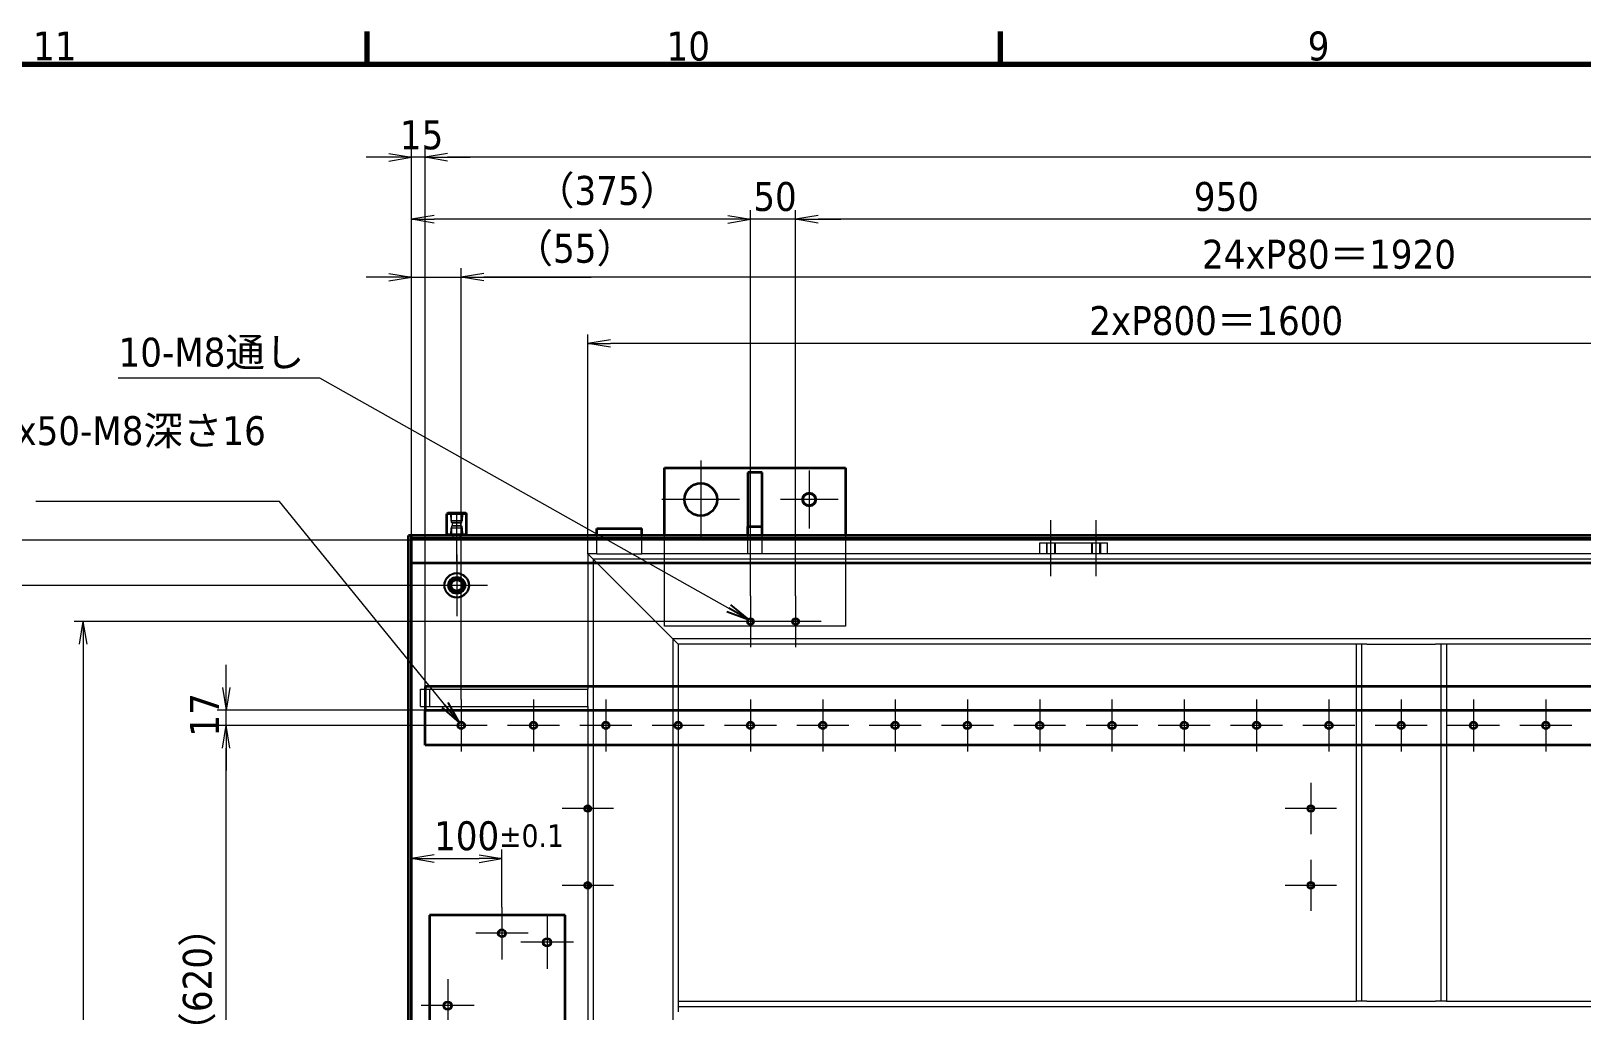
# Model space of a CAD drawing. Header units: millimetres. Extents: x -405 to 8410, y -405 to 5940.
# Drawn here: x 1030 to 2746, y 4692 to 5777 of the extents above; entities that cross this region are included whole.
import ezdxf

# ---------------------------------------------------------------- set-up
doc = ezdxf.new("R2010")
doc.units = ezdxf.units.MM
doc.header["$LTSCALE"] = 10
for name, color, linetype, lineweight in [('Border (ISO)', 7, 'Continuous', 70), ('Center Mark (ISO)', 7, 'Continuous', 5), ('Centerline (ISO)', 7, 'Continuous', 5), ('Dimension (ISO)', 7, 'Continuous', 25), ('Hidden (ISO)', 7, 'Continuous', 5), ('Symbol (ISO)', 7, 'Continuous', 25), ('Visible (ISO)', 7, 'Continuous', 35), ('Visible Narrow (ISO)', 7, 'Continuous', 5)]:
    doc.layers.add(name, color=color, linetype=linetype, lineweight=lineweight)
doc.styles.add('MX_NOTE_STANDARD', font='tahoma.ttf')
doc.styles.add('Note Text (JIS)', font='tahoma.ttf')
doc.dimstyles.new('Default (JIS)', dxfattribs={"dimscale": 10, "dimtxt": 3.2, "dimasz": 2.5, "dimexe": 1, "dimexo": 0, "dimgap": 0.8, "dimtad": 1, "dimrnd": 1e-08, "dimdsep": 46, "dimtxsty": 'Note Text (JIS)', "dimblk": 'OPEN', "dimcen": 0.09, "dimdle": 10, "dimclrd": 7, "dimclre": 7, "dimclrt": 256, "dimadec": 0, "dimazin": 2, "dimtfac": 0.78125, "dimtmove": 0, "dimatfit": 3, "dimldrblk": 'OPEN', "dimfxl": 1, "dimtolj": 1, "dimtzin": 0, "dimlwd": 0, "dimlwe": 0, "dimarcsym": 0})
doc.dimstyles.new('Default (JIS)$7', dxfattribs={"dimscale": 10, "dimtxt": 3.2, "dimasz": 2.5, "dimexe": 1, "dimexo": 0, "dimgap": 0.8, "dimtad": 1, "dimrnd": 1e-08, "dimdsep": 46, "dimtxsty": 'Note Text (JIS)', "dimblk": 'OPEN', "dimcen": 0.09, "dimdle": 10, "dimclrd": 256, "dimclre": 7, "dimclrt": 256, "dimadec": 0, "dimazin": 2, "dimtfac": 0.78125, "dimtmove": 0, "dimatfit": 3, "dimldrblk": 'OPEN', "dimfxl": 1, "dimtolj": 1, "dimtzin": 0, "dimlwd": 0, "dimlwe": 0, "dimarcsym": 0})

# ---------------------------------------------------------------- blocks, each defined once
blk = doc.blocks.new('図面枠 既定の図面枠')
at = {"layer": 'Border (ISO)'}
for p, q in [((140.17, 574), (140.17, 577.6)), ((210.25, 574), (210.25, 577.6))]:
    blk.add_line(p, q, dxfattribs=at)
at = {"layer": 'Border (ISO)', "flags": 128}
blk.add_lwpolyline([(20, 20), (20, 574), (821, 574), (821, 20), (20, 20)], dxfattribs=at)
at = {"layer": 'Border (ISO)', "char_height": 3.2, "attachment_point": 7, "style": 'MX_NOTE_STANDARD'}
for s, insert in [('11', (103.2, 574.4)), ('10', (173.29, 574.33)), ('9', (244.23, 574.34))]:
    blk.add_mtext(s, dxfattribs=dict(at, insert=insert))
blk = doc.blocks.new('_Open')
at = {"color": 0, "linetype": 'ByBlock', "lineweight": -2}
for p, q in [((-1, 0.167), (0, 0)), ((-1, -0.167), (0, 0)), ((0, 0), (-1, 0))]:
    blk.add_line(p, q, dxfattribs=at)
blk = doc.blocks.new('*D31')
at = {"layer": 'Defpoints', "color": 0, "linetype": 'Continuous', "transparency": 16777216}
for p in [(1465.7, 5636.9), (1465.7, 5051.1), (5425.7, 5051.1)]:
    blk.add_point(p, dxfattribs=at)
at = {"layer": 'Dimension (ISO)', "color": 7, "linetype": 'Continuous', "lineweight": 0, "transparency": 16777216}
for p, q in [((1465.7, 5051.1), (1465.7, 5646.9)), ((5425.7, 5051.1), (5425.7, 5646.9)), ((5400.7, 5636.9), (1490.7, 5636.9))]:
    blk.add_line(p, q, dxfattribs=at)
at = {"layer": 'Dimension (ISO)', "color": 7, "linetype": 'Continuous', "lineweight": 0, "transparency": 16777216, "xscale": 25, "yscale": 25, "zscale": 25, "rotation": 180}
blk.add_blockref('_Open', (1465.7, 5636.9), dxfattribs=at)
at = {"layer": 'Dimension (ISO)', "color": 7, "linetype": 'Continuous', "lineweight": 0, "transparency": 16777216, "xscale": 25, "yscale": 25, "zscale": 25}
blk.add_blockref('_Open', (5425.7, 5636.9), dxfattribs=at)
at = {"layer": 'Dimension (ISO)', "linetype": 'Continuous', "lineweight": 5, "transparency": 16777216, "insert": (3399.6, 5678.3), "char_height": 32, "attachment_point": 1, "style": 'Note Text (JIS)'}
blk.add_mtext('\\A1;3960', dxfattribs=at)
blk = doc.blocks.new('*D32')
at = {"layer": 'Defpoints', "color": 0, "linetype": 'Continuous', "transparency": 16777216}
for p in [(1450.7, 5636.9), (1450.7, 5218.1), (1465.7, 5051.1)]:
    blk.add_point(p, dxfattribs=at)
at = {"layer": 'Dimension (ISO)', "color": 7, "linetype": 'Continuous', "lineweight": 0, "transparency": 16777216}
for p, q in [((1450.7, 5218.1), (1450.7, 5646.9)), ((1465.7, 5051.1), (1465.7, 5646.9)), ((1425.7, 5636.9), (1400.7, 5636.9)), ((1465.7, 5636.9), (1450.7, 5636.9)), ((1490.7, 5636.9), (1515.7, 5636.9))]:
    blk.add_line(p, q, dxfattribs=at)
at = {"layer": 'Dimension (ISO)', "color": 7, "linetype": 'Continuous', "lineweight": 0, "transparency": 16777216, "xscale": 25, "yscale": 25, "zscale": 25}
blk.add_blockref('_Open', (1450.7, 5636.9), dxfattribs=at)
at = {"layer": 'Dimension (ISO)', "color": 7, "linetype": 'Continuous', "lineweight": 0, "transparency": 16777216, "xscale": 25, "yscale": 25, "zscale": 25, "rotation": 180}
blk.add_blockref('_Open', (1465.7, 5636.9), dxfattribs=at)
at = {"layer": 'Dimension (ISO)', "linetype": 'Continuous', "lineweight": 5, "transparency": 16777216, "insert": (1437.8, 5677.7), "char_height": 32, "attachment_point": 1, "style": 'Note Text (JIS)'}
blk.add_mtext('\\A1;15', dxfattribs=at)
blk = doc.blocks.new('*D39')
at = {"layer": 'Defpoints', "color": 0, "linetype": 'Continuous', "transparency": 16777216}
for p in [(1875.7, 5568.2), (1875.7, 5151.5), (2825.7, 5151.5)]:
    blk.add_point(p, dxfattribs=at)
at = {"layer": 'Dimension (ISO)', "color": 7, "linetype": 'Continuous', "lineweight": 0, "transparency": 16777216}
for p, q in [((1875.7, 5151.5), (1875.7, 5578.2)), ((2825.7, 5151.5), (2825.7, 5578.2)), ((2800.7, 5568.2), (1900.7, 5568.2))]:
    blk.add_line(p, q, dxfattribs=at)
at = {"layer": 'Dimension (ISO)', "color": 7, "linetype": 'Continuous', "lineweight": 0, "transparency": 16777216, "xscale": 25, "yscale": 25, "zscale": 25, "rotation": 180}
blk.add_blockref('_Open', (1875.7, 5568.2), dxfattribs=at)
at = {"layer": 'Dimension (ISO)', "color": 7, "linetype": 'Continuous', "lineweight": 0, "transparency": 16777216, "xscale": 25, "yscale": 25, "zscale": 25}
blk.add_blockref('_Open', (2825.7, 5568.2), dxfattribs=at)
at = {"layer": 'Dimension (ISO)', "linetype": 'Continuous', "lineweight": 5, "transparency": 16777216, "insert": (2316.3, 5609.5), "char_height": 32, "attachment_point": 1, "style": 'Note Text (JIS)'}
blk.add_mtext('\\A1;950', dxfattribs=at)
blk = doc.blocks.new('*D40')
at = {"layer": 'Defpoints', "color": 0, "linetype": 'Continuous', "transparency": 16777216}
for p in [(1825.7, 5568.2), (1825.7, 5151.5), (1875.7, 5151.5)]:
    blk.add_point(p, dxfattribs=at)
at = {"layer": 'Dimension (ISO)', "color": 7, "linetype": 'Continuous', "lineweight": 0, "transparency": 16777216}
for p, q in [((1825.7, 5151.5), (1825.7, 5578.2)), ((1875.7, 5151.5), (1875.7, 5578.2)), ((1800.7, 5568.2), (1775.7, 5568.2)), ((1875.7, 5568.2), (1825.7, 5568.2)), ((1900.7, 5568.2), (1925.7, 5568.2))]:
    blk.add_line(p, q, dxfattribs=at)
at = {"layer": 'Dimension (ISO)', "color": 7, "linetype": 'Continuous', "lineweight": 0, "transparency": 16777216, "xscale": 25, "yscale": 25, "zscale": 25}
blk.add_blockref('_Open', (1825.7, 5568.2), dxfattribs=at)
at = {"layer": 'Dimension (ISO)', "color": 7, "linetype": 'Continuous', "lineweight": 0, "transparency": 16777216, "xscale": 25, "yscale": 25, "zscale": 25, "rotation": 180}
blk.add_blockref('_Open', (1875.7, 5568.2), dxfattribs=at)
at = {"layer": 'Dimension (ISO)', "linetype": 'Continuous', "lineweight": 5, "transparency": 16777216, "insert": (1828.9, 5609.5), "char_height": 32, "attachment_point": 1, "style": 'Note Text (JIS)'}
blk.add_mtext('\\A1;50', dxfattribs=at)
blk = doc.blocks.new('*D41')
at = {"layer": 'Defpoints', "color": 0, "linetype": 'Continuous', "transparency": 16777216}
for p in [(1450.7, 5568.2), (1450.7, 5218.1), (1825.7, 5151.5)]:
    blk.add_point(p, dxfattribs=at)
at = {"layer": 'Dimension (ISO)', "color": 7, "linetype": 'Continuous', "lineweight": 0, "transparency": 16777216}
for p, q in [((1450.7, 5218.1), (1450.7, 5578.2)), ((1825.7, 5151.5), (1825.7, 5578.2)), ((1800.7, 5568.2), (1475.7, 5568.2))]:
    blk.add_line(p, q, dxfattribs=at)
at = {"layer": 'Dimension (ISO)', "color": 7, "linetype": 'Continuous', "lineweight": 0, "transparency": 16777216, "xscale": 25, "yscale": 25, "zscale": 25, "rotation": 180}
blk.add_blockref('_Open', (1450.7, 5568.2), dxfattribs=at)
at = {"layer": 'Dimension (ISO)', "color": 7, "linetype": 'Continuous', "lineweight": 0, "transparency": 16777216, "xscale": 25, "yscale": 25, "zscale": 25}
blk.add_blockref('_Open', (1825.7, 5568.2), dxfattribs=at)
at = {"layer": 'Dimension (ISO)', "linetype": 'Continuous', "lineweight": 5, "transparency": 16777216, "insert": (1587.4, 5616.2), "char_height": 32, "attachment_point": 1, "style": 'Note Text (JIS)'}
blk.add_mtext('\\A1;\\fTahoma|b0|i0;（375）', dxfattribs=at)
blk = doc.blocks.new('*D45')
at = {"layer": 'Defpoints', "color": 0, "linetype": 'Continuous', "transparency": 16777216}
for p in [(1505.7, 5504.2), (1505.7, 5036.9), (3425.7, 5036.9)]:
    blk.add_point(p, dxfattribs=at)
at = {"layer": 'Dimension (ISO)', "color": 7, "linetype": 'Continuous', "lineweight": 0, "transparency": 16777216}
for p, q in [((1505.7, 5036.9), (1505.7, 5514.2)), ((3425.7, 5036.9), (3425.7, 5514.2)), ((3400.7, 5504.2), (1530.7, 5504.2))]:
    blk.add_line(p, q, dxfattribs=at)
at = {"layer": 'Dimension (ISO)', "color": 7, "linetype": 'Continuous', "lineweight": 0, "transparency": 16777216, "xscale": 25, "yscale": 25, "zscale": 25, "rotation": 180}
blk.add_blockref('_Open', (1505.7, 5504.2), dxfattribs=at)
at = {"layer": 'Dimension (ISO)', "color": 7, "linetype": 'Continuous', "lineweight": 0, "transparency": 16777216, "xscale": 25, "yscale": 25, "zscale": 25}
blk.add_blockref('_Open', (3425.7, 5504.2), dxfattribs=at)
at = {"layer": 'Dimension (ISO)', "linetype": 'Continuous', "lineweight": 5, "transparency": 16777216, "insert": (2325.4, 5545.6), "char_height": 32, "attachment_point": 1, "style": 'Note Text (JIS)'}
blk.add_mtext('\\A1;\\fTahoma|b0|i0;24xP80＝1920', dxfattribs=at)
blk = doc.blocks.new('*D46')
at = {"layer": 'Defpoints', "color": 0, "linetype": 'Continuous', "transparency": 16777216}
for p in [(1450.7, 5504.2), (1450.7, 5218.1), (1505.7, 5036.9)]:
    blk.add_point(p, dxfattribs=at)
at = {"layer": 'Dimension (ISO)', "color": 7, "linetype": 'Continuous', "lineweight": 0, "transparency": 16777216}
for p, q in [((1450.7, 5218.1), (1450.7, 5514.2)), ((1505.7, 5036.9), (1505.7, 5514.2)), ((1425.7, 5504.2), (1400.7, 5504.2)), ((1450.7, 5504.2), (1505.7, 5504.2)), ((1530.7, 5504.2), (1649.4, 5504.2))]:
    blk.add_line(p, q, dxfattribs=at)
at = {"layer": 'Dimension (ISO)', "color": 7, "linetype": 'Continuous', "lineweight": 0, "transparency": 16777216, "xscale": 25, "yscale": 25, "zscale": 25}
blk.add_blockref('_Open', (1450.7, 5504.2), dxfattribs=at)
at = {"layer": 'Dimension (ISO)', "color": 7, "linetype": 'Continuous', "lineweight": 0, "transparency": 16777216, "xscale": 25, "yscale": 25, "zscale": 25, "rotation": 180}
blk.add_blockref('_Open', (1505.7, 5504.2), dxfattribs=at)
at = {"layer": 'Dimension (ISO)', "linetype": 'Continuous', "lineweight": 5, "transparency": 16777216, "insert": (1563.7, 5552.2), "char_height": 32, "attachment_point": 1, "style": 'Note Text (JIS)'}
blk.add_mtext('\\A1;\\fTahoma|b0|i0;（55）', dxfattribs=at)
blk = doc.blocks.new('*D73')
at = {"layer": 'Defpoints', "color": 0, "linetype": 'Continuous', "transparency": 16777216}
for p in [(1005.2, 5213.1), (1450.7, 5213.1), (1466.7, 5163.1)]:
    blk.add_point(p, dxfattribs=at)
at = {"layer": 'Dimension (ISO)', "color": 7, "linetype": 'Continuous', "lineweight": 0, "transparency": 16777216}
for p, q in [((1005.2, 5238.1), (1005.2, 5263.1)), ((1450.7, 5213.1), (995.2, 5213.1)), ((1005.2, 5163.1), (1005.2, 5213.1)), ((1466.7, 5163.1), (995.2, 5163.1)), ((1005.2, 5138.1), (1005.2, 5113.1))]:
    blk.add_line(p, q, dxfattribs=at)
at = {"layer": 'Dimension (ISO)', "color": 7, "linetype": 'Continuous', "lineweight": 0, "transparency": 16777216, "xscale": 25, "yscale": 25, "zscale": 25}
for p, rotation in [((1005.2, 5213.1), 270), ((1005.2, 5163.1), 90)]:
    blk.add_blockref('_Open', p, dxfattribs=dict(at, rotation=rotation))
at = {"layer": 'Dimension (ISO)', "linetype": 'Continuous', "lineweight": 5, "transparency": 16777216, "insert": (963.9, 5166.3), "char_height": 32, "attachment_point": 1, "rotation": 90, "style": 'Note Text (JIS)'}
blk.add_mtext('\\A1;50', dxfattribs=at)
blk = doc.blocks.new('*D74')
at = {"layer": 'Defpoints', "color": 0, "linetype": 'Continuous', "transparency": 16777216}
for p in [(1466.7, 5163.1), (1005.2, 4143.1), (1466.7, 4143.1)]:
    blk.add_point(p, dxfattribs=at)
at = {"layer": 'Dimension (ISO)', "color": 7, "linetype": 'Continuous', "lineweight": 0, "transparency": 16777216}
for p, q in [((1466.7, 5163.1), (995.2, 5163.1)), ((1005.2, 5138.1), (1005.2, 4168.1)), ((1466.7, 4143.1), (995.2, 4143.1))]:
    blk.add_line(p, q, dxfattribs=at)
at = {"layer": 'Dimension (ISO)', "color": 7, "linetype": 'Continuous', "lineweight": 0, "transparency": 16777216, "xscale": 25, "yscale": 25, "zscale": 25}
for p, rotation in [((1005.2, 5163.1), 90), ((1005.2, 4143.1), 270)]:
    blk.add_blockref('_Open', p, dxfattribs=dict(at, rotation=rotation))
at = {"layer": 'Dimension (ISO)', "linetype": 'Continuous', "lineweight": 5, "transparency": 16777216, "insert": (963.8, 4623.4), "char_height": 32, "attachment_point": 1, "rotation": 90, "style": 'Note Text (JIS)'}
blk.add_mtext('\\A1;1020', dxfattribs=at)
blk = doc.blocks.new('*D76')
at = {"layer": 'Defpoints', "color": 0, "linetype": 'Continuous', "transparency": 16777216}
for p in [(1797.4, 5123.1), (1087.5, 4093.1), (1450.7, 4093.1)]:
    blk.add_point(p, dxfattribs=at)
at = {"layer": 'Dimension (ISO)', "color": 7, "linetype": 'Continuous', "lineweight": 0, "transparency": 16777216}
for p, q in [((1797.4, 5123.1), (1077.5, 5123.1)), ((1087.5, 5098.1), (1087.5, 4118.1)), ((1450.7, 4093.1), (1077.5, 4093.1))]:
    blk.add_line(p, q, dxfattribs=at)
at = {"layer": 'Dimension (ISO)', "color": 7, "linetype": 'Continuous', "lineweight": 0, "transparency": 16777216, "xscale": 25, "yscale": 25, "zscale": 25}
for p, rotation in [((1087.5, 5123.1), 90), ((1087.5, 4093.1), 270)]:
    blk.add_blockref('_Open', p, dxfattribs=dict(at, rotation=rotation))
at = {"layer": 'Dimension (ISO)', "linetype": 'Continuous', "lineweight": 5, "transparency": 16777216, "insert": (1046.2, 4578.4), "char_height": 32, "attachment_point": 1, "rotation": 90, "style": 'Note Text (JIS)'}
blk.add_mtext('\\A1;1030', dxfattribs=at)
blk = doc.blocks.new('*D81')
at = {"layer": 'Defpoints', "color": 0, "linetype": 'Continuous', "transparency": 16777216}
for p in [(1245.7, 5008.1), (1477, 5008.1), (1477.4, 4388.1)]:
    blk.add_point(p, dxfattribs=at)
at = {"layer": 'Dimension (ISO)', "color": 7, "linetype": 'Continuous', "lineweight": 0, "transparency": 16777216}
for p, q in [((1477, 5008.1), (1235.7, 5008.1)), ((1245.7, 4413.1), (1245.7, 4983.1)), ((1477.4, 4388.1), (1235.7, 4388.1))]:
    blk.add_line(p, q, dxfattribs=at)
at = {"layer": 'Dimension (ISO)', "color": 7, "linetype": 'Continuous', "lineweight": 0, "transparency": 16777216, "xscale": 25, "yscale": 25, "zscale": 25}
for p, rotation in [((1245.7, 5008.1), 90), ((1245.7, 4388.1), 270)]:
    blk.add_blockref('_Open', p, dxfattribs=dict(at, rotation=rotation))
at = {"layer": 'Dimension (ISO)', "linetype": 'Continuous', "lineweight": 5, "transparency": 16777216, "insert": (1197.7, 4647.3), "char_height": 32, "attachment_point": 1, "rotation": 90, "style": 'Note Text (JIS)'}
blk.add_mtext('\\A1;\\fTahoma|b0|i0;（620）', dxfattribs=at)
blk = doc.blocks.new('*D82')
at = {"layer": 'Defpoints', "color": 0, "linetype": 'Continuous', "transparency": 16777216}
for p in [(1245.7, 5025.1), (1465.7, 5025.1), (1477, 5008.1)]:
    blk.add_point(p, dxfattribs=at)
at = {"layer": 'Dimension (ISO)', "color": 7, "linetype": 'Continuous', "lineweight": 0, "transparency": 16777216}
for p, q in [((1245.7, 5050.1), (1245.7, 5075.1)), ((1465.7, 5025.1), (1235.7, 5025.1)), ((1245.7, 5008.1), (1245.7, 5025.1)), ((1477, 5008.1), (1235.7, 5008.1)), ((1245.7, 4983.1), (1245.7, 4958.1))]:
    blk.add_line(p, q, dxfattribs=at)
at = {"layer": 'Dimension (ISO)', "color": 7, "linetype": 'Continuous', "lineweight": 0, "transparency": 16777216, "xscale": 25, "yscale": 25, "zscale": 25}
for p, rotation in [((1245.7, 5025.1), 270), ((1245.7, 5008.1), 90)]:
    blk.add_blockref('_Open', p, dxfattribs=dict(at, rotation=rotation))
at = {"layer": 'Dimension (ISO)', "linetype": 'Continuous', "lineweight": 5, "transparency": 16777216, "insert": (1205.6, 4995.8), "char_height": 32, "attachment_point": 1, "rotation": 90, "style": 'Note Text (JIS)'}
blk.add_mtext('\\A1;17', dxfattribs=at)
blk = doc.blocks.new('*D198')
at = {"layer": 'Defpoints', "color": 0, "linetype": 'Continuous', "transparency": 16777216}
for p in [(1645.7, 5430.8), (1645.7, 5198.1), (3245.7, 4859.5)]:
    blk.add_point(p, dxfattribs=at)
at = {"layer": 'Dimension (ISO)', "color": 7, "linetype": 'Continuous', "lineweight": 0, "transparency": 16777216}
for p, q in [((1645.7, 5198.1), (1645.7, 5440.8)), ((3245.7, 4859.5), (3245.7, 5440.8)), ((3220.7, 5430.8), (1670.7, 5430.8))]:
    blk.add_line(p, q, dxfattribs=at)
at = {"layer": 'Dimension (ISO)', "color": 7, "linetype": 'Continuous', "lineweight": 0, "transparency": 16777216, "xscale": 25, "yscale": 25, "zscale": 25, "rotation": 180}
blk.add_blockref('_Open', (1645.7, 5430.8), dxfattribs=at)
at = {"layer": 'Dimension (ISO)', "color": 7, "linetype": 'Continuous', "lineweight": 0, "transparency": 16777216, "xscale": 25, "yscale": 25, "zscale": 25}
blk.add_blockref('_Open', (3245.7, 5430.8), dxfattribs=at)
at = {"layer": 'Dimension (ISO)', "linetype": 'Continuous', "lineweight": 5, "transparency": 16777216, "insert": (2200.6, 5472.2), "char_height": 32, "attachment_point": 1, "style": 'Note Text (JIS)'}
blk.add_mtext('\\A1;\\fTahoma|b0|i0;2xP800\\fYu Gothic|b0|i0;＝\\fTahoma|b0|i0;1600', dxfattribs=at)
blk = doc.blocks.new('*D208')
at = {"layer": 'Defpoints', "color": 0, "linetype": 'Continuous', "transparency": 16777216}
for p in [(1450.7, 4867), (1550.7, 4860.8), (1550.7, 4807.1)]:
    blk.add_point(p, dxfattribs=at)
at = {"layer": 'Dimension (ISO)', "color": 7, "linetype": 'Continuous', "lineweight": 0, "transparency": 16777216}
for p, q in [((1475.7, 4860.8), (1525.7, 4860.8)), ((1550.7, 4807.1), (1550.7, 4870.8))]:
    blk.add_line(p, q, dxfattribs=at)
at = {"layer": 'Dimension (ISO)', "color": 7, "linetype": 'Continuous', "lineweight": 0, "transparency": 16777216, "xscale": 25, "yscale": 25, "zscale": 25, "rotation": 180}
blk.add_blockref('_Open', (1450.7, 4860.8), dxfattribs=at)
at = {"layer": 'Dimension (ISO)', "color": 7, "linetype": 'Continuous', "lineweight": 0, "transparency": 16777216, "xscale": 25, "yscale": 25, "zscale": 25}
blk.add_blockref('_Open', (1550.7, 4860.8), dxfattribs=at)
at = {"layer": 'Dimension (ISO)', "linetype": 'Continuous', "lineweight": 5, "transparency": 16777216, "insert": (1475.7, 4902.1), "char_height": 32, "attachment_point": 1, "style": 'Note Text (JIS)'}
blk.add_mtext('\\A1;100{\\H25;±0.1}', dxfattribs=at)

msp = doc.modelspace()

# ---------------------------------------------------------------- linework, layer by layer
at = {"layer": 'Center Mark (ISO)', "linetype": 'Continuous'}
for p, q in [((1770.721, 5301.148), (1770.721, 5215.148)), ((1890.721, 5290.066), (1890.721, 5226.231)), ((1813.721, 5258.148), (1727.721, 5258.148)), ((1922.638, 5258.148), (1858.803, 5258.148)), ((1500.721, 5197.148), (1500.721, 5129.148)), ((1534.721, 5163.148), (1466.721, 5163.148)), ((1825.721, 5151.472), (1825.721, 5094.825)), ((1875.721, 5151.472), (1875.721, 5094.825)), ((1854.044, 5123.148), (1797.397, 5123.148)), ((1904.044, 5123.148), (1847.397, 5123.148)), ((1505.721, 5036.878), (1505.721, 4979.419)), ((1585.721, 5036.878), (1585.721, 4979.419)), ((1665.721, 5036.878), (1665.721, 4979.419)), ((1745.721, 5036.878), (1745.721, 4979.419)), ((1825.721, 5036.878), (1825.721, 4979.419)), ((1905.721, 5036.878), (1905.721, 4979.419)), ((1985.721, 5036.878), (1985.721, 4979.419)), ((2065.721, 5036.878), (2065.721, 4979.419)), ((2145.721, 5036.878), (2145.721, 4979.419)), ((2225.721, 5036.878), (2225.721, 4979.419)), ((2305.721, 5036.878), (2305.721, 4979.419)), ((2385.721, 5036.878), (2385.721, 4979.419)), ((2465.721, 5036.878), (2465.721, 4979.419)), ((2545.721, 5036.878), (2545.721, 4979.419)), ((2625.721, 5036.878), (2625.721, 4979.419)), ((2705.721, 5036.878), (2705.721, 4979.419)), ((1534.45, 5008.148), (1476.991, 5008.148)), ((1614.45, 5008.148), (1556.991, 5008.148)), ((1694.45, 5008.148), (1636.991, 5008.148)), ((1774.45, 5008.148), (1716.991, 5008.148)), ((1854.45, 5008.148), (1796.991, 5008.148)), ((1934.45, 5008.148), (1876.991, 5008.148)), ((2014.45, 5008.148), (1956.991, 5008.148)), ((2094.45, 5008.148), (2036.991, 5008.148)), ((2174.45, 5008.148), (2116.991, 5008.148)), ((2254.45, 5008.148), (2196.991, 5008.148)), ((2334.45, 5008.148), (2276.991, 5008.148)), ((2414.45, 5008.148), (2356.991, 5008.148)), ((2494.45, 5008.148), (2436.991, 5008.148)), ((2574.45, 5008.148), (2516.991, 5008.148)), ((2654.45, 5008.148), (2596.991, 5008.148)), ((2734.45, 5008.148), (2676.991, 5008.148)), ((1645.721, 4944.472), (1645.721, 4887.825)), ((2445.721, 4944.472), (2445.721, 4887.825)), ((1674.044, 4916.148), (1617.397, 4916.148)), ((2474.044, 4916.148), (2417.397, 4916.148)), ((1645.721, 4859.472), (1645.721, 4802.825)), ((2445.721, 4859.472), (2445.721, 4802.825)), ((1674.044, 4831.148), (1617.397, 4831.148)), ((2474.044, 4831.148), (2417.397, 4831.148)), ((1550.721, 4807.148), (1550.721, 4749.148)), ((1600.721, 4797.336), (1600.721, 4738.96)), ((1579.721, 4778.148), (1521.721, 4778.148)), ((1629.909, 4768.148), (1571.533, 4768.148)), ((1490.721, 4727.336), (1490.721, 4668.96)), ((1519.909, 4698.148), (1461.533, 4698.148))]:
    msp.add_line(p, q, dxfattribs=at)
at = {"layer": 'Centerline (ISO)', "linetype": 'Continuous'}
for p, q in [((1500.721, 5189.948), (1500.721, 5243.148)), ((2158.221, 5173.148), (2158.221, 5235.148)), ((2208.221, 5173.148), (2208.221, 5235.148))]:
    msp.add_line(p, q, dxfattribs=at)
at = {"layer": 'Hidden (ISO)'}
for p, q in [((1494.838, 5242.265), (1493.955, 5243.148)), ((1493.982, 5242.265), (1494.228, 5234.394)), ((1507.214, 5234.394), (1494.228, 5234.394)), ((1506.603, 5242.265), (1494.838, 5242.265)), ((1495.133, 5232.831), (1494.838, 5242.265)), ((1506.308, 5232.831), (1506.603, 5242.265)), ((1506.603, 5242.265), (1507.487, 5243.148)), ((1507.214, 5234.394), (1507.459, 5242.265)), ((1494.838, 5219.032), (1493.955, 5218.148)), ((1494.228, 5226.902), (1493.982, 5219.032)), ((1494.228, 5226.902), (1507.214, 5226.902)), ((1495.133, 5228.466), (1494.838, 5219.032)), ((1506.603, 5219.032), (1494.838, 5219.032)), ((1506.308, 5232.831), (1495.133, 5232.831)), ((1496.121, 5232.261), (1495.133, 5232.831)), ((1496.121, 5229.036), (1495.133, 5228.466)), ((1506.308, 5228.466), (1495.133, 5228.466)), ((1496.121, 5232.261), (1505.321, 5232.261)), ((1496.121, 5229.036), (1496.121, 5232.261)), ((1505.321, 5229.036), (1496.121, 5229.036)), ((1496.721, 5214.948), (1496.721, 5218.148)), ((1504.721, 5214.948), (1504.721, 5218.148)), ((1505.321, 5232.261), (1506.308, 5232.831)), ((1505.321, 5229.036), (1505.321, 5232.261)), ((1505.321, 5229.036), (1506.308, 5228.466)), ((1506.308, 5228.466), (1506.603, 5219.032)), ((1506.603, 5219.032), (1507.487, 5218.148)), ((1507.459, 5219.032), (1507.214, 5226.902)), ((1655.721, 5198.148), (1655.721, 5218.148)), ((1705.721, 5198.148), (1705.721, 5218.148)), ((1730.721, 5118.148), (1730.721, 5218.148)), ((1822.721, 5198.148), (1822.721, 5218.148)), ((1838.721, 5198.148), (1838.721, 5218.148)), ((1930.721, 5218.148), (1930.721, 5118.148)), ((1450.721, 5213.148), (1447.521, 5213.148)), ((5440.721, 5213.148), (1450.721, 5213.148)), ((2145.721, 5210.148), (2220.721, 5210.148)), ((2145.721, 5198.148), (2145.721, 5210.148)), ((2153.221, 5210.148), (2153.221, 5198.148)), ((2154.033, 5198.148), (2154.033, 5210.148)), ((2162.409, 5198.148), (2162.409, 5210.148)), ((2163.221, 5198.148), (2163.221, 5210.148)), ((2203.221, 5210.148), (2203.221, 5198.148)), ((2204.033, 5198.148), (2204.033, 5210.148)), ((2212.409, 5198.148), (2212.409, 5210.148)), ((2213.221, 5198.148), (2213.221, 5210.148)), ((2220.721, 5198.148), (2220.721, 5210.148)), ((1657.721, 5186.148), (1645.721, 5198.148)), ((1655.721, 5198.148), (1645.721, 5198.148)), ((1645.721, 5198.148), (1645.721, 5048.148)), ((1645.721, 5198.148), (1657.721, 5186.148)), ((5239.721, 5192.148), (1651.721, 5192.148)), ((1651.721, 5192.148), (1651.721, 4114.148)), ((1655.721, 5198.148), (1705.721, 5198.148)), ((1657.721, 5186.148), (1733.721, 5110.148)), ((1733.721, 5110.148), (1657.721, 5186.148)), ((1822.721, 5198.148), (1705.721, 5198.148)), ((1838.721, 5198.148), (1822.721, 5198.148)), ((2890.721, 5198.148), (1838.721, 5198.148)), ((1930.721, 5118.148), (1730.721, 5118.148)), ((1745.721, 5098.148), (1733.721, 5110.148)), ((1733.721, 5110.148), (1745.721, 5098.148)), ((5151.721, 5104.148), (1739.721, 5104.148)), ((1739.721, 5104.148), (1739.721, 4202.148)), ((2495.721, 5098.148), (1745.721, 5098.148)), ((1745.721, 5098.148), (1745.721, 4703.148)), ((2495.721, 5098.148), (2495.721, 4703.148)), ((2507.721, 5098.148), (2495.721, 5098.148)), ((2501.721, 5098.148), (2501.721, 4703.148)), ((2507.721, 5098.148), (2583.721, 5098.148)), ((2595.721, 5098.148), (2583.721, 5098.148)), ((2589.721, 5098.148), (2589.721, 4703.148)), ((3395.721, 5098.148), (2595.721, 5098.148)), ((2595.721, 5098.148), (2595.721, 4703.148)), ((1460.721, 5048.148), (1645.721, 5048.148)), ((1460.721, 5029.148), (1460.721, 5048.148)), ((1470.721, 5048.148), (1470.721, 5029.148)), ((1645.721, 5029.148), (1645.721, 5048.148)), ((1460.721, 5029.148), (1645.721, 5029.148)), ((1645.721, 5029.148), (1645.721, 4919.472)), ((1645.721, 4912.825), (1645.721, 4834.472)), ((1645.721, 4827.825), (1645.721, 4568.472)), ((1745.721, 4703.148), (2495.721, 4703.148)), ((1745.721, 4703.148), (1745.721, 4691.148)), ((2507.721, 4703.148), (2495.721, 4703.148)), ((2507.721, 4703.148), (2583.721, 4703.148)), ((2595.721, 4703.148), (2583.721, 4703.148)), ((2595.721, 4703.148), (3395.721, 4703.148)), ((1745.721, 4697.148), (5145.721, 4697.148))]:
    msp.add_line(p, q, dxfattribs=at)
for radius in [14, 13, 8.504, 8.225]:
    msp.add_circle((1500.721, 5163.148), radius, dxfattribs=at)
at = {"layer": 'Visible (ISO)'}
for p, q in [((1730.721, 5293.148), (1930.721, 5293.148)), ((1730.721, 5218.148), (1730.721, 5293.148)), ((1822.721, 5288.148), (1822.721, 5228.148)), ((1838.721, 5288.148), (1822.721, 5288.148)), ((1838.721, 5228.148), (1838.721, 5288.148)), ((1930.721, 5293.148), (1930.721, 5218.148)), ((1490.721, 5243.148), (1489.721, 5242.148)), ((1511.721, 5242.148), (1489.721, 5242.148)), ((1489.721, 5219.148), (1489.721, 5242.148)), ((1510.721, 5243.148), (1490.721, 5243.148)), ((1510.721, 5243.148), (1511.721, 5242.148)), ((1511.721, 5219.148), (1511.721, 5242.148)), ((1450.721, 5218.148), (1447.521, 5218.148)), ((1447.521, 4088.148), (1447.521, 5218.148)), ((1450.721, 4088.148), (1450.721, 5218.148)), ((1450.721, 5214.948), (1450.721, 5218.148)), ((1496.362, 5218.148), (1450.721, 5218.148)), ((1511.721, 5219.148), (1489.721, 5219.148)), ((1490.721, 5218.148), (1489.721, 5219.148)), ((1505.08, 5218.148), (1496.362, 5218.148)), ((5386.362, 5218.148), (1505.08, 5218.148)), ((1510.721, 5218.148), (1511.721, 5219.148)), ((1655.721, 5226.148), (1705.721, 5226.148)), ((1655.721, 5218.148), (1655.721, 5226.148)), ((1705.721, 5218.148), (1705.721, 5226.148)), ((1822.721, 5228.148), (1838.721, 5228.148)), ((1822.721, 5218.148), (1822.721, 5228.148)), ((1838.721, 5218.148), (1838.721, 5228.148)), ((5440.721, 5214.948), (1450.721, 5214.948)), ((1450.721, 5188.148), (5440.721, 5188.148)), ((5425.721, 5051.148), (1465.721, 5051.148)), ((1465.721, 5051.148), (1465.721, 5025.148)), ((1465.721, 5025.148), (5425.721, 5025.148)), ((1465.721, 4986.148), (1465.721, 5025.148)), ((5425.721, 4986.148), (1465.721, 4986.148)), ((1645.721, 4919.472), (1645.721, 4912.825)), ((1645.721, 4834.472), (1645.721, 4827.825)), ((1470.721, 4798.148), (1470.721, 4598.148)), ((1620.721, 4798.148), (1470.721, 4798.148)), ((1620.721, 4598.148), (1620.721, 4798.148))]:
    msp.add_line(p, q, dxfattribs=at)
for centre, radius in [((1770.721, 5258.148), 18), ((1890.721, 5258.148), 6.918), ((1500.721, 5163.148), 9), ((1500.721, 5163.148), 8.531), ((1500.721, 5163.148), 7.647), ((1500.721, 5163.148), 7.32), ((1500.721, 5163.148), 6.35), ((1825.721, 5123.148), 3.324), ((1875.721, 5123.148), 3.324), ((1505.721, 5008.148), 3.729), ((1585.721, 5008.148), 3.729), ((1665.721, 5008.148), 3.729), ((1745.721, 5008.148), 3.729), ((1825.721, 5008.148), 3.729), ((1905.721, 5008.148), 3.729), ((1985.721, 5008.148), 3.729), ((2065.721, 5008.148), 3.729), ((2145.721, 5008.148), 3.729), ((2225.721, 5008.148), 3.729), ((2305.721, 5008.148), 3.729), ((2385.721, 5008.148), 3.729), ((2465.721, 5008.148), 3.729), ((2545.721, 5008.148), 3.729), ((2625.721, 5008.148), 3.729), ((2705.721, 5008.148), 3.729), ((1645.721, 4916.148), 3.324), ((2445.721, 4916.148), 3.324), ((1645.721, 4831.148), 3.324), ((2445.721, 4831.148), 3.324), ((1550.721, 4778.148), 4), ((1600.721, 4768.148), 4.188), ((1490.721, 4698.148), 4.188)]:
    msp.add_circle(centre, radius, dxfattribs=at)
at = {"layer": 'Visible Narrow (ISO)'}
for centre, radius in [((1890.721, 5258.148), 8), ((1825.721, 5123.148), 4), ((1875.721, 5123.148), 4), ((1505.721, 5008.148), 4), ((1585.721, 5008.148), 4), ((1665.721, 5008.148), 4), ((1745.721, 5008.148), 4), ((1825.721, 5008.148), 4), ((1905.721, 5008.148), 4), ((1985.721, 5008.148), 4), ((2065.721, 5008.148), 4), ((2145.721, 5008.148), 4), ((2225.721, 5008.148), 4), ((2305.721, 5008.148), 4), ((2385.721, 5008.148), 4), ((2465.721, 5008.148), 4), ((2545.721, 5008.148), 4), ((2625.721, 5008.148), 4), ((2705.721, 5008.148), 4), ((1645.721, 4916.148), 4), ((2445.721, 4916.148), 4), ((1645.721, 4831.148), 4), ((2445.721, 4831.148), 4), ((1600.721, 4768.148), 5), ((1490.721, 4698.148), 5)]:
    msp.add_circle(centre, radius, dxfattribs=at)

# ---------------------------------------------------------------- block references
at = {"xscale": 10, "yscale": 10, "zscale": 10}
msp.add_blockref('図面枠 既定の図面枠', (0, 0), dxfattribs=at)

# ---------------------------------------------------------------- texts
at = {"layer": 'Symbol (ISO)', "char_height": 32, "attachment_point": 1, "style": 'Note Text (JIS)'}
for s, insert, width in [('\\fTahoma|b0|i0;10-M8通し', (1126.563, 5437.216), 197.73096), ('\\fTahoma|b0|i0;2x50-M8深さ16', (989.547, 5350.37), 290.17828)]:
    msp.add_mtext(s, dxfattribs=dict(at, insert=insert, width=width))

# ---------------------------------------------------------------- dimensions: what is measured, and where the dimension line sits
at = {"layer": 'Dimension (ISO)', "color": 7, "linetype": 'Continuous', "lineweight": 5}
for base, p1, p2, angle, override, picture, middle in [((1450.721, 5636.928), (1465.721, 5051.148), (1450.721, 5218.148), 180, {"dimgap": 0.8, "dimdec": 2, "dimtol": 0, "dimlim": 0, "dimtp": 0, "dimtm": 0, "dimtdec": 2, "dimtofl": 1, "dimatfit": 1}, '*D32', (1458.221, 5636.928)), ((1465.721, 5636.928), (5425.721, 5051.148), (1465.721, 5051.148), 180, {"dimgap": 0.8, "dimdec": 2, "dimtol": 0, "dimlim": 0, "dimtp": 0, "dimtm": 0, "dimtdec": 2, "dimtofl": 0, "dimatfit": 1}, '*D31', (3445.721, 5636.928)), ((1825.721, 5568.216), (1875.721, 5151.472), (1825.721, 5151.472), 180, {"dimgap": 0.8, "dimdec": 2, "dimtol": 0, "dimlim": 0, "dimtp": 0, "dimtm": 0, "dimtdec": 2, "dimtofl": 1, "dimatfit": 1}, '*D40', (1850.721, 5568.216)), ((1875.721, 5568.216), (2825.721, 5151.472), (1875.721, 5151.472), 180, {"dimgap": 0.8, "dimdec": 2, "dimtol": 0, "dimlim": 0, "dimtp": 0, "dimtm": 0, "dimtdec": 2, "dimtofl": 0, "dimatfit": 1}, '*D39', (2350.721, 5568.216)), ((1005.167, 5213.148), (1466.721, 5163.148), (1450.721, 5213.148), 90, {"dimgap": 0.8, "dimdec": 2, "dimtol": 0, "dimlim": 0, "dimtp": 0, "dimtm": 0, "dimtdec": 2, "dimtofl": 1, "dimatfit": 1}, '*D73', (1005.167, 5188.148)), ((1005.167, 4143.148), (1466.721, 5163.148), (1466.721, 4143.148), 90, {"dimgap": 0.8, "dimdec": 2, "dimtol": 0, "dimlim": 0, "dimtp": 0, "dimtm": 0, "dimtdec": 2, "dimtofl": 0, "dimatfit": 1}, '*D74', (1005.167, 4668.148)), ((1087.503, 4093.148), (1797.397, 5123.148), (1450.721, 4093.148), 90, {"dimgap": 0.8, "dimdec": 2, "dimtol": 0, "dimlim": 0, "dimtp": 0, "dimtm": 0, "dimtdec": 2, "dimtofl": 0, "dimatfit": 1}, '*D76', (1087.503, 4623.148)), ((1245.721, 5025.148), (1476.991, 5008.148), (1465.721, 5025.148), 90, {"dimgap": 0.8, "dimdec": 2, "dimtol": 0, "dimlim": 0, "dimtp": 0, "dimtm": 0, "dimtdec": 2, "dimtofl": 1, "dimatfit": 1}, '*D82', (1245.721, 5016.648))]:
    dim = msp.add_linear_dim(base=base, p1=p1, p2=p2, angle=angle, dimstyle='Default (JIS)', override=override, dxfattribs=at)
    dim.commit()
    dim.dimension.update_dxf_attribs({"geometry": picture, "text_midpoint": middle, "dimtype": 160})
for base, p1, p2, angle, text, override, picture, middle in [((1450.721, 5568.216), (1825.721, 5151.472), (1450.721, 5218.148), 180, '\\fTahoma|b0|i0;（<>）', {"dimgap": 0.8, "dimdec": 2, "dimtol": 0, "dimlim": 0, "dimtp": 0, "dimtm": 0, "dimtdec": 2, "dimtofl": 0, "dimatfit": 1}, '*D41', (1638.221, 5568.216)), ((1450.721, 5504.161), (1505.721, 5036.878), (1450.721, 5218.148), 180, '\\fTahoma|b0|i0;（<>）', {"dimgap": 0.8, "dimdec": 2, "dimtol": 0, "dimlim": 0, "dimtp": 0, "dimtm": 0, "dimtdec": 2, "dimtofl": 1, "dimatfit": 1}, '*D46', (1602.566, 5504.161)), ((1505.721, 5504.161), (3425.721, 5036.878), (1505.721, 5036.878), 180, '\\fTahoma|b0|i0;24xP80＝<>', {"dimgap": 0.8, "dimdec": 2, "dimtol": 0, "dimlim": 0, "dimtp": 0, "dimtm": 0, "dimtdec": 2, "dimtofl": 0, "dimatfit": 1}, '*D45', (2465.721, 5504.161)), ((1645.721, 5430.784), (3245.721, 4859.472), (1645.721, 5198.148), 180, '\\fTahoma|b0|i0;2xP800\\fYu Gothic|b0|i0;＝\\fTahoma|b0|i0;<>', {"dimgap": 0.8, "dimdec": 2, "dimtol": 0, "dimlim": 0, "dimtp": 0, "dimtm": 0, "dimtdec": 2, "dimtofl": 0, "dimatfit": 1}, '*D198', (2338.995, 5430.784)), ((1245.721, 5008.148), (1477.397, 4388.148), (1476.991, 5008.148), 90, '\\fTahoma|b0|i0;（<>）', {"dimgap": 0.8, "dimdec": 2, "dimtol": 0, "dimlim": 0, "dimtp": 0, "dimtm": 0, "dimtdec": 2, "dimtofl": 0, "dimatfit": 1}, '*D81', (1245.721, 4698.148))]:
    dim = msp.add_linear_dim(base=base, p1=p1, p2=p2, angle=angle, text=text, dimstyle='Default (JIS)', override=override, dxfattribs=at)
    dim.commit()
    dim.dimension.update_dxf_attribs({"geometry": picture, "text_midpoint": middle, "dimtype": 160})
dim = msp.add_linear_dim(base=(1550.721, 4860.773), p1=(1450.721, 4867.012), p2=(1550.721, 4807.148), dimstyle='Default (JIS)', override={"dimgap": 0.8, "dimdec": 2, "dimse1": 1, "dimtol": 1, "dimlim": 0, "dimtp": 0.1, "dimtm": 0.1, "dimtdec": 1, "dimtofl": 0, "dimatfit": 1}, dxfattribs=at)
dim.commit()
dim.dimension.update_dxf_attribs({"geometry": '*D208', "text_midpoint": (1544.425, 4860.773), "dimtype": 160})

# ---------------------------------------------------------------- leaders
at = {"layer": 'Symbol (ISO)', "lineweight": 5, "annotation_type": 0, "has_hookline": 1, "hookline_direction": 1}
for points, text_width in [([(1823.41, 5125.537), (1349.294, 5392.331), (1324.294, 5392.331)], 198.288), ([(1503.294, 5011.328), (1304.725, 5255.895), (1279.725, 5255.895)], 244.833)]:
    msp.add_leader(points, dimstyle='Default (JIS)$7', override={"dimgap": 0, "dimtad": 1}, dxfattribs=dict(at, text_width=text_width))

doc.saveas('drawing.dxf')
